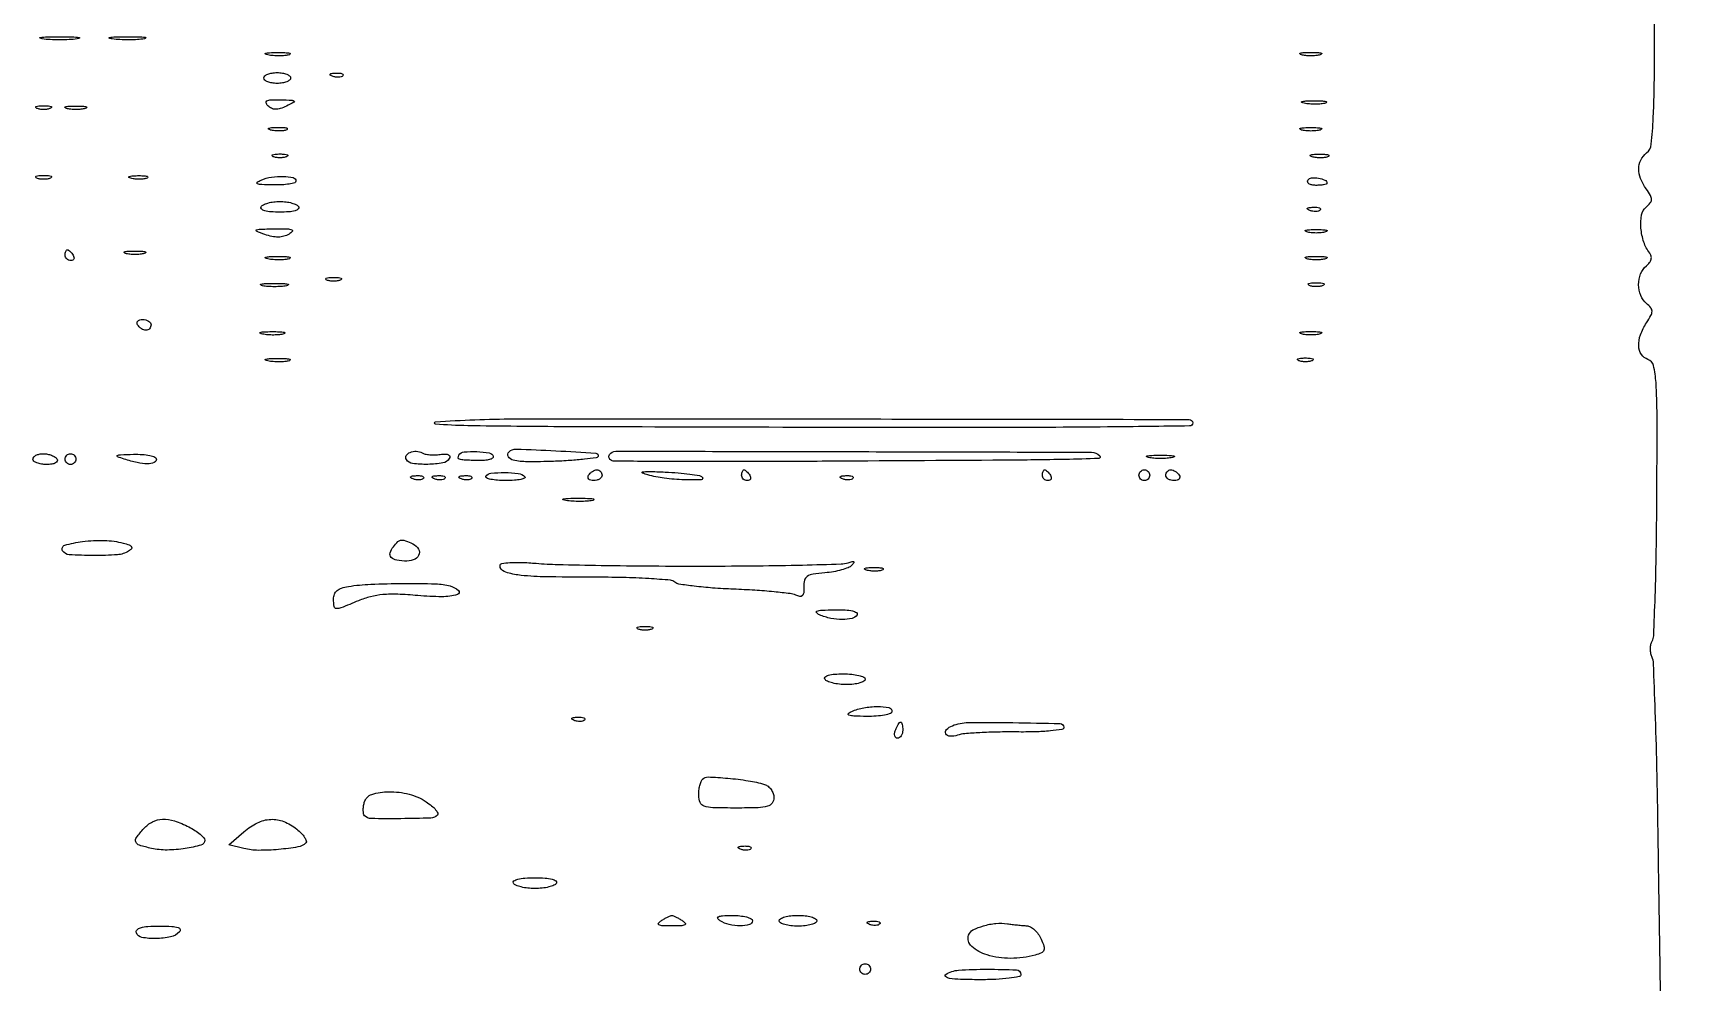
# Model space of a CAD drawing. Extents: x 0 to 1897, y 0 to 3427.
# Drawn here: x 1535 to 1841.2, y 2229.6 to 2406.4 of the extents above; entities that cross this region are included whole.
import ezdxf

# ---------------------------------------------------------------- set-up
doc = ezdxf.new("R2010")
doc.units = 0
doc.header["$MEASUREMENT"] = 0

msp = doc.modelspace()

# ---------------------------------------------------------------- linework, layer by layer
msp.add_lwpolyline([(1838.228815, 2222.618777, -0.000279), (1838.04835, 2233.228125, -0.000292), (1837.853365, 2245.516388, -0.000278), (1837.669515, 2258, 0.002091), (1837.452713, 2269.812577, 0.003209), (1837.156511, 2280.040621, 0.001098), (1836.824915, 2288.863314, 0.088745), (1836.530043, 2290.202113, -0.055387), (1836.314599, 2290.942533, -0.046408), (1836.249401, 2291.758364, -0.048456), (1836.333854, 2292.524144, -0.086943), (1836.567853, 2293.109788, 0.129466), (1836.871854, 2294.10638, 0.001361), (1837.133648, 2301.405194, 0.00423), (1837.34219, 2309.856511, 0.002723), (1837.447683, 2319.656552, 0.0014), (1837.486638, 2335.12855, 0.015892), (1837.29052, 2341.242998, 0.039564), (1836.831387, 2344.433343, 0.266409), (1835.791218, 2345.566265, -0.172551), (1834.575832, 2346.488421, -0.135994), (1834.069053, 2348.072329, -0.097695), (1834.393846, 2350.144986, -0.057521), (1835.52253, 2352.394041, 0.01968), (1836.345748, 2353.765244, 0.125993), (1836.545059, 2354.543648, 0.174765), (1836.311292, 2355.192025, 0.046534), (1835.52253, 2355.981302, -0.126478), (1834.438189, 2357.479643, -0.093617), (1834.054054, 2359.49723, -0.093716), (1834.432385, 2361.514018, -0.127115), (1835.512331, 2363.010234, 0.057512), (1836.085475, 2363.609436, 0.098933), (1836.385465, 2364.228796, 0.119945), (1836.39454, 2364.830525, 0.113663), (1836.127804, 2365.382679, -0.089807), (1835.01902, 2367.425658, -0.059483), (1834.489315, 2370.048409, -0.062594), (1834.598462, 2372.495953, -0.178997), (1835.437165, 2373.947852, 0.044177), (1836.223557, 2374.727389, 0.173803), (1836.458545, 2375.356814, 0.134255), (1836.267972, 2376.091597, 0.022587), (1835.481623, 2377.329699, -0.056273), (1834.41433, 2379.289955, -0.098942), (1834.069089, 2381.095665, -0.116849), (1834.460335, 2382.687732, -0.10146), (1835.537437, 2384.03107, 0.194772), (1836.411472, 2385.6566, 0.015869), (1836.790171, 2390.572589, 0.010467), (1836.992345, 2398.920848, 0.001422), (1836.999943, 2416.403515, -0.000198)], format="xyb")
for points in [[(1543.25, 2405.276604, -0.019375), (1541.770235, 2405.150935, -0.011494), (1540, 2405.110234, -0.011494), (1538.229765, 2405.150935, -0.019375), (1536.75, 2405.276604, -0.108536), (1536.333801, 2405.423685, -0.707215), (1536.364063, 2405.56145, -0.025693), (1537.670434, 2405.655793, -0.005179), (1540, 2405.679926, -0.005179), (1542.329566, 2405.655793, -0.025693), (1543.635937, 2405.56145, -0.707215), (1543.666199, 2405.423685, -0.108536)], [(1555.767909, 2405.285474, -0.024559), (1554.487453, 2405.154945, -0.012695), (1552.878422, 2405.111345, -0.01259), (1551.218327, 2405.150328, -0.018638), (1549.767909, 2405.275269, -0.069146), (1549.205163, 2405.425738, -0.756877), (1549.222448, 2405.564056, -0.031761), (1550.352754, 2405.662864, -0.005499), (1552.5, 2405.690131, -0.005888), (1554.655786, 2405.668409, -0.025342), (1555.934948, 2405.575472, -0.556092), (1556.000181, 2405.434198, -0.212532)], [(1582.761659, 2402.31292, -0.041951), (1581.934218, 2402.169017, -0.020826), (1580.869594, 2402.119272, -0.020511), (1579.754739, 2402.159391, -0.028254), (1578.761659, 2402.292739, -0.082665), (1578.319562, 2402.45659, -0.67161), (1578.339362, 2402.605813, -0.053901), (1579.071102, 2402.715166, -0.008901), (1580.5, 2402.747817, -0.009782), (1581.938425, 2402.726931, -0.038992), (1582.814362, 2402.62839, -0.417468), (1582.916221, 2402.476221, -0.285845)], [(1774.75, 2402.310674, -0.039571), (1773.952734, 2402.168469, -0.024357), (1773, 2402.122029, -0.024357), (1772.047266, 2402.168469, -0.039571), (1771.25, 2402.310674, -0.161593), (1770.99086, 2402.478988, -0.542911), (1771.042187, 2402.633659, -0.052887), (1771.748017, 2402.740287, -0.011065), (1773, 2402.767997, -0.011065), (1774.251983, 2402.740287, -0.052887), (1774.957813, 2402.633659, -0.542911), (1775.00914, 2402.478988, -0.161593)], [(1583, 2398, -0.226478), (1582.817169, 2397.617064, -0.074992), (1582.265625, 2397.29375, -0.057076), (1581.457356, 2397.073116, -0.038131), (1580.5, 2397, -0.038131), (1579.542644, 2397.073116, -0.057076), (1578.734375, 2397.29375, -0.074992), (1578.182831, 2397.617064, -0.226478), (1578, 2398, -0.226478), (1578.182831, 2398.382936, -0.074992), (1578.734375, 2398.70625, -0.057076), (1579.542644, 2398.926884, -0.038131), (1580.5, 2399, -0.038131), (1581.457356, 2398.926884, -0.057076), (1582.265625, 2398.70625, -0.074992), (1582.817169, 2398.382936, -0.226478)], [(1592.729167, 2398.395833, -0.126455), (1592.402231, 2398.202593, -0.060344), (1591.916927, 2398.123424, -0.05415), (1591.359369, 2398.160852, -0.051402), (1590.8125, 2398.316886, -0.054073), (1590.395823, 2398.538436, -0.470617), (1590.37858, 2398.720685, -0.168741), (1590.670344, 2398.862007, -0.018894), (1591.416667, 2398.921053, -0.028489), (1592.112848, 2398.910055, -0.077125), (1592.592839, 2398.799335, -0.208169), (1592.77538, 2398.614691, -0.296942)], [(1538.25, 2392.337719, -0.057986), (1537.679992, 2392.181385, -0.037979), (1537, 2392.12966, -0.037979), (1536.320008, 2392.181385, -0.057986), (1535.75, 2392.337719, -0.174857), (1535.540618, 2392.525001, -0.447206), (1535.601562, 2392.693942, -0.078554), (1536.10856, 2392.810911, -0.017491), (1537, 2392.842105, -0.017491), (1537.89144, 2392.810911, -0.078554), (1538.398438, 2392.693942, -0.447206), (1538.459382, 2392.525001, -0.174857)], [(1544.75, 2392.310674, -0.039571), (1543.952734, 2392.168469, -0.024357), (1543, 2392.122029, -0.024357), (1542.047266, 2392.168469, -0.039571), (1541.25, 2392.310674, -0.161593), (1540.99086, 2392.478988, -0.542911), (1541.042187, 2392.633659, -0.052887), (1541.748017, 2392.740287, -0.011065), (1543, 2392.767997, -0.011065), (1544.251983, 2392.740287, -0.052887), (1544.957813, 2392.633659, -0.542911), (1545.00914, 2392.478988, -0.161593)], [(1582.217373, 2392.764947, -0.033133), (1581.068984, 2392.302648, -0.08422), (1580.183143, 2392.17019, -0.109136), (1579.445942, 2392.348274, -0.082929), (1578.767373, 2392.832627, -0.118227), (1578.434861, 2393.374923, -0.375409), (1578.588838, 2393.735506, -0.104506), (1579.346139, 2393.921391, -0.013015), (1581.05, 2393.93232, -0.003356), (1583.280154, 2393.873593, -0.19034), (1583.65256, 2393.71208, -0.505637), (1583.615545, 2393.468641, -0.008664)], [(1775.761659, 2393.31292, -0.041951), (1774.934218, 2393.169017, -0.020826), (1773.869594, 2393.119272, -0.020511), (1772.754739, 2393.159391, -0.028254), (1771.761659, 2393.292739, -0.082665), (1771.319562, 2393.45659, -0.67161), (1771.339362, 2393.605813, -0.053901), (1772.071102, 2393.715166, -0.008901), (1773.5, 2393.747817, -0.009782), (1774.938425, 2393.726931, -0.038992), (1775.814362, 2393.62839, -0.417468), (1775.916221, 2393.476221, -0.285845)], [(1582.269032, 2388.344063, -0.06278), (1581.671085, 2388.185595, -0.030339), (1580.880008, 2388.127736, -0.029507), (1580.036634, 2388.167106, -0.037336), (1579.269032, 2388.307009, -0.087174), (1578.883358, 2388.48334, -0.597527), (1578.900903, 2388.643467, -0.080377), (1579.431793, 2388.764444, -0.012823), (1580.5, 2388.805051, -0.014395), (1581.580113, 2388.787295, -0.052471), (1582.257153, 2388.684921, -0.333666), (1582.386009, 2388.52287, -0.31318)], [(1774.75, 2388.310674, -0.039571), (1773.952734, 2388.168469, -0.024357), (1773, 2388.122029, -0.024357), (1772.047266, 2388.168469, -0.039571), (1771.25, 2388.310674, -0.161593), (1770.99086, 2388.478988, -0.542911), (1771.042187, 2388.633659, -0.052887), (1771.748017, 2388.740287, -0.011065), (1773, 2388.767997, -0.011065), (1774.251983, 2388.740287, -0.052887), (1774.957813, 2388.633659, -0.542911), (1775.00914, 2388.478988, -0.161593)], [(1582.25, 2383.337719, -0.057986), (1581.679992, 2383.181385, -0.037979), (1581, 2383.12966, -0.037979), (1580.320008, 2383.181385, -0.057986), (1579.75, 2383.337719, -0.174857), (1579.540618, 2383.525001, -0.447206), (1579.601562, 2383.693942, -0.078554), (1580.10856, 2383.810911, -0.017491), (1581, 2383.842105, -0.017491), (1581.89144, 2383.810911, -0.078554), (1582.398438, 2383.693942, -0.447206), (1582.459382, 2383.525001, -0.174857)], [(1776.269032, 2383.344063, -0.06278), (1775.671085, 2383.185595, -0.030339), (1774.880008, 2383.127736, -0.029507), (1774.036634, 2383.167106, -0.037336), (1773.269032, 2383.307009, -0.087174), (1772.883358, 2383.48334, -0.597527), (1772.900903, 2383.643467, -0.080377), (1773.431793, 2383.764444, -0.012823), (1774.5, 2383.805051, -0.014395), (1775.580113, 2383.787295, -0.052471), (1776.257153, 2383.684921, -0.333666), (1776.386009, 2383.52287, -0.31318)], [(1538.25, 2379.337719, -0.057986), (1537.679992, 2379.181385, -0.037979), (1537, 2379.12966, -0.037979), (1536.320008, 2379.181385, -0.057986), (1535.75, 2379.337719, -0.174857), (1535.540618, 2379.525001, -0.447206), (1535.601562, 2379.693942, -0.078554), (1536.10856, 2379.810911, -0.017491), (1537, 2379.842105, -0.017491), (1537.89144, 2379.810911, -0.078554), (1538.398438, 2379.693942, -0.447206), (1538.459382, 2379.525001, -0.174857)], [(1556.269032, 2379.344063, -0.06278), (1555.671085, 2379.185595, -0.030339), (1554.880008, 2379.127736, -0.029507), (1554.036634, 2379.167106, -0.037336), (1553.269032, 2379.307009, -0.087174), (1552.883358, 2379.48334, -0.597527), (1552.900903, 2379.643467, -0.080377), (1553.431793, 2379.764444, -0.012823), (1554.5, 2379.805051, -0.014395), (1555.580113, 2379.787295, -0.052471), (1556.257153, 2379.684921, -0.333666), (1556.386009, 2379.52287, -0.31318)], [(1584, 2378.781892, -0.335218), (1583.772042, 2378.480085, -0.027786), (1582.751563, 2378.250327, -0.02831), (1581.379204, 2378.099738, -0.017308), (1579.75, 2378.070285, -0.006713), (1577.61005, 2378.134423, -0.085697), (1576.828182, 2378.304643, -0.583847), (1576.792904, 2378.57758, -0.061023), (1577.5, 2378.98293, -0.061071), (1579.442602, 2379.534475, -0.046426), (1581.653503, 2379.67143, -0.049097), (1583.481207, 2379.434276, -0.349144)], [(1776, 2378.393011, -0.327354), (1775.887487, 2378.239576, -0.029196), (1775.395164, 2378.115447, -0.029198), (1774.730252, 2378.028365, -0.017964), (1773.940983, 2378, -0.045552), (1773.193244, 2378.068264, -0.099152), (1772.660421, 2378.280921, -0.177225), (1772.42542, 2378.594852, -0.214542), (1772.473008, 2378.956326, -0.231296), (1773.155087, 2379.386452, -0.0667), (1774.436609, 2379.354182, -0.069655), (1775.618601, 2378.991831, -0.291414)], [(1584.5, 2374, -0.372961), (1584.434772, 2373.596805, -0.104919), (1583.824194, 2373.273189, -0.050431), (1582.655839, 2373.063572, -0.019189), (1581, 2373, -0.019189), (1579.344161, 2373.063572, -0.050431), (1578.175806, 2373.273189, -0.104919), (1577.565228, 2373.596805, -0.372961), (1577.5, 2374, -0.144823), (1577.931076, 2374.385448, -0.04093), (1578.783064, 2374.70625, -0.037579), (1579.85147, 2374.926362, -0.032024), (1581, 2375, -0.032024), (1582.14853, 2374.926362, -0.037579), (1583.216936, 2374.70625, -0.04093), (1584.068924, 2374.385448, -0.144823)], [(1774.729167, 2373.395833, -0.126455), (1774.402231, 2373.202593, -0.060344), (1773.916927, 2373.123424, -0.05415), (1773.359369, 2373.160852, -0.051402), (1772.8125, 2373.316886, -0.054073), (1772.395823, 2373.538436, -0.470617), (1772.37858, 2373.720685, -0.168741), (1772.670344, 2373.862007, -0.018894), (1773.416667, 2373.921053, -0.028489), (1774.112848, 2373.910055, -0.077125), (1774.592839, 2373.799335, -0.208169), (1774.77538, 2373.614691, -0.296942)], [(1582.712324, 2368.898817, -0.067788), (1581.755926, 2368.503801, -0.061459), (1580.695817, 2368.361376, -0.054337), (1579.518481, 2368.476865, -0.036071), (1578.212324, 2368.850278, -0.009724), (1576.62569, 2369.465706, -0.621764), (1576.609756, 2369.696962, -0.127288), (1577.139302, 2369.84571, -0.00246), (1580, 2369.890644, -0.006876), (1582.35013, 2369.883672, -0.083657), (1583.2328, 2369.719728, -0.525139), (1583.3158, 2369.398846, -0.082624)], [(1775.75, 2369.310674, -0.039571), (1774.952734, 2369.168469, -0.024357), (1774, 2369.122029, -0.024357), (1773.047266, 2369.168469, -0.039571), (1772.25, 2369.310674, -0.161593), (1771.99086, 2369.478988, -0.542911), (1772.042187, 2369.633659, -0.052887), (1772.748017, 2369.740287, -0.011065), (1774, 2369.767997, -0.011065), (1775.251983, 2369.740287, -0.052887), (1775.957813, 2369.633659, -0.542911), (1776.00914, 2369.478988, -0.161593)], [(1542.5, 2365, -0.082592), (1542.656512, 2364.6179, -0.161196), (1542.6254, 2364.29375, -0.182303), (1542.413961, 2364.078288, -0.108972), (1542.059017, 2364, -0.093332), (1541.654762, 2364.076123, -0.09642), (1541.311086, 2364.29375, -0.099167), (1541.081062, 2364.618444, -0.105053), (1541, 2365, -0.042167), (1541.032345, 2365.382849, -0.061769), (1541.129539, 2365.70625, -0.081139), (1541.272352, 2365.92554, -0.210953), (1541.440983, 2366, -0.151918), (1541.65171, 2365.934461, -0.038439), (1541.933975, 2365.70625, -0.035638), (1542.231006, 2365.382774, -0.029505)], [(1555.75, 2365.310674, -0.039571), (1554.952734, 2365.168469, -0.024357), (1554, 2365.122029, -0.024357), (1553.047266, 2365.168469, -0.039571), (1552.25, 2365.310674, -0.161593), (1551.99086, 2365.478988, -0.542911), (1552.042187, 2365.633659, -0.052887), (1552.748017, 2365.740287, -0.011065), (1554, 2365.767997, -0.011065), (1555.251983, 2365.740287, -0.052887), (1555.957813, 2365.633659, -0.542911), (1556.00914, 2365.478988, -0.161593)], [(1582.761659, 2364.31292, -0.041951), (1581.934218, 2364.169017, -0.020826), (1580.869594, 2364.119272, -0.020511), (1579.754739, 2364.159391, -0.028254), (1578.761659, 2364.292739, -0.082665), (1578.319562, 2364.45659, -0.67161), (1578.339362, 2364.605813, -0.053901), (1579.071102, 2364.715166, -0.008901), (1580.5, 2364.747817, -0.009782), (1581.938425, 2364.726931, -0.038992), (1582.814362, 2364.62839, -0.417468), (1582.916221, 2364.476221, -0.285845)], [(1775.75, 2364.310674, -0.039571), (1774.952734, 2364.168469, -0.024357), (1774, 2364.122029, -0.024357), (1773.047266, 2364.168469, -0.039571), (1772.25, 2364.310674, -0.161593), (1771.99086, 2364.478988, -0.542911), (1772.042187, 2364.633659, -0.052887), (1772.748017, 2364.740287, -0.011065), (1774, 2364.767997, -0.011065), (1775.251983, 2364.740287, -0.052887), (1775.957813, 2364.633659, -0.542911), (1776.00914, 2364.478988, -0.161593)], [(1582.25, 2359.294267, -0.029693), (1581.225293, 2359.159351, -0.017887), (1580, 2359.115502, -0.017887), (1578.774707, 2359.159351, -0.029693), (1577.75, 2359.294267, -0.142433), (1577.439977, 2359.453014, -0.611425), (1577.482813, 2359.600334, -0.039503), (1578.38851, 2359.701569, -0.008087), (1580, 2359.727636, -0.008087), (1581.61149, 2359.701569, -0.039503), (1582.517187, 2359.600334, -0.611425), (1582.560023, 2359.453014, -0.142433)], [(1592.25, 2360.337719, -0.057986), (1591.679992, 2360.181385, -0.037979), (1591, 2360.12966, -0.037979), (1590.320008, 2360.181385, -0.057986), (1589.75, 2360.337719, -0.174857), (1589.540618, 2360.525001, -0.447206), (1589.601562, 2360.693942, -0.078554), (1590.10856, 2360.810911, -0.017491), (1591, 2360.842105, -0.017491), (1591.89144, 2360.810911, -0.078554), (1592.398438, 2360.693942, -0.447206), (1592.459382, 2360.525001, -0.174857)], [(1775.25, 2359.337719, -0.057986), (1774.679992, 2359.181385, -0.037979), (1774, 2359.12966, -0.037979), (1773.320008, 2359.181385, -0.057986), (1772.75, 2359.337719, -0.174857), (1772.540618, 2359.525001, -0.447206), (1772.601562, 2359.693942, -0.078554), (1773.10856, 2359.810911, -0.017491), (1774, 2359.842105, -0.017491), (1774.89144, 2359.810911, -0.078554), (1775.398438, 2359.693942, -0.447206), (1775.459382, 2359.525001, -0.174857)], [(1557, 2352, -0.092995), (1556.928382, 2351.618268, -0.096318), (1556.723586, 2351.29375, -0.099231), (1556.418051, 2351.076556, -0.105429), (1556.059017, 2351, -0.089642), (1555.653442, 2351.073302, -0.053229), (1555.2129, 2351.29375, -0.051032), (1554.806203, 2351.617485, -0.06081), (1554.5, 2352, -0.139169), (1554.392057, 2352.379648, -0.191142), (1554.521475, 2352.70625, -0.138808), (1554.889346, 2352.926733, -0.066118), (1555.440983, 2353, -0.062283), (1556.037096, 2352.925455, -0.080552), (1556.542039, 2352.70625, -0.097988), (1556.879982, 2352.381379, -0.153634)], [(1581.761659, 2350.31292, -0.041951), (1580.934218, 2350.169017, -0.020826), (1579.869594, 2350.119272, -0.020511), (1578.754739, 2350.159391, -0.028254), (1577.761659, 2350.292739, -0.082665), (1577.319562, 2350.45659, -0.67161), (1577.339362, 2350.605813, -0.053901), (1578.071102, 2350.715166, -0.008901), (1579.5, 2350.747817, -0.009782), (1580.938425, 2350.726931, -0.038992), (1581.814362, 2350.62839, -0.417468), (1581.916221, 2350.476221, -0.285845)], [(1774.75, 2350.310674, -0.039571), (1773.952734, 2350.168469, -0.024357), (1773, 2350.122029, -0.024357), (1772.047266, 2350.168469, -0.039571), (1771.25, 2350.310674, -0.161593), (1770.99086, 2350.478988, -0.542911), (1771.042187, 2350.633659, -0.052887), (1771.748017, 2350.740287, -0.011065), (1773, 2350.767997, -0.011065), (1774.251983, 2350.740287, -0.052887), (1774.957813, 2350.633659, -0.542911), (1775.00914, 2350.478988, -0.161593)], [(1582.761659, 2345.31292, -0.041951), (1581.934218, 2345.169017, -0.020826), (1580.869594, 2345.119272, -0.020511), (1579.754739, 2345.159391, -0.028254), (1578.761659, 2345.292739, -0.082665), (1578.319562, 2345.45659, -0.67161), (1578.339362, 2345.605813, -0.053901), (1579.071102, 2345.715166, -0.008901), (1580.5, 2345.747817, -0.009782), (1581.938425, 2345.726931, -0.038992), (1582.814362, 2345.62839, -0.417468), (1582.916221, 2345.476221, -0.285845)], [(1773.25, 2345.337719, -0.057986), (1772.679992, 2345.181385, -0.037979), (1772, 2345.12966, -0.037979), (1771.320008, 2345.181385, -0.057986), (1770.75, 2345.337719, -0.174857), (1770.540618, 2345.525001, -0.447206), (1770.601562, 2345.693942, -0.078554), (1771.10856, 2345.810911, -0.017491), (1772, 2345.842105, -0.017491), (1772.89144, 2345.810911, -0.078554), (1773.398438, 2345.693942, -0.447206), (1773.459382, 2345.525001, -0.174857)], [(1750.999898, 2333.75, -0.410367), (1750.430477, 2333.172884, -0.000696), (1735.149537, 2332.991138, -0.002657), (1713.093922, 2332.876753, -0.00048), (1672.086829, 2332.921356, -0.000441), (1634.342744, 2333.031931, -0.003109), (1615.978583, 2333.216118, -0.017795), (1609.997661, 2333.526402, -0.921533), (1610, 2333.930158, -0.0187), (1624.621809, 2334.492466, -0.00058), (1684.711197, 2334.485399, -0.000048), (1750.355559, 2334.3952, -0.413743)], [(1539.5, 2327, -0.253782), (1539.521766, 2326.615199, -0.1651), (1539.205217, 2326.287316, -0.083483), (1538.520664, 2326.068671, -0.035659), (1537.559017, 2326, -0.037227), (1536.579009, 2326.073066, -0.055981), (1535.751711, 2326.29375, -0.073461), (1535.186221, 2326.616918, -0.230178), (1535, 2327, -0.186414), (1535.147465, 2327.381787, -0.089706), (1535.570164, 2327.70625, -0.069539), (1536.198222, 2327.926216, -0.049547), (1536.940983, 2328, -0.046881), (1537.729296, 2327.925923, -0.046318), (1538.49335, 2327.70625, -0.050262), (1539.123976, 2327.383556, -0.111412)], [(1543, 2327, -0.099038), (1542.923658, 2326.618362, -0.097945), (1542.70625, 2326.29375, -0.097945), (1542.381638, 2326.076342, -0.099038), (1542, 2326, -0.099038), (1541.618362, 2326.076342, -0.097945), (1541.29375, 2326.29375, -0.097945), (1541.076342, 2326.618362, -0.099038), (1541, 2327, -0.099038), (1541.076342, 2327.381638, -0.097945), (1541.29375, 2327.70625, -0.097945), (1541.618362, 2327.923658, -0.099038), (1542, 2328, -0.099038), (1542.381638, 2327.923658, -0.097945), (1542.70625, 2327.70625, -0.097945), (1542.923658, 2327.381638, -0.099038)], [(1558, 2327, -0.3093), (1557.564677, 2326.3636, -0.092999), (1556.349526, 2326.135613, -0.053935), (1554.449724, 2326.341144, -0.023605), (1552, 2327, -0.016187), (1550.735889, 2327.450445, -0.645125), (1550.724675, 2327.673462, -0.109849), (1551.30588, 2327.825796, -0.003516), (1553.75, 2327.90032, -0.022189), (1555.378928, 2327.866237, -0.035881), (1556.751563, 2327.676969, -0.040923), (1557.739372, 2327.381597, -0.308909)], [(1610.862346, 2327.867142, -0.029378), (1611.837069, 2327.935327, -0.111383), (1612.430704, 2327.808332, -0.260327), (1612.646979, 2327.510983, -0.169874), (1612.553329, 2327.086288, -0.216483), (1611.364242, 2326.288688, -0.035763), (1608.545069, 2326.025879, -0.035519), (1605.723879, 2326.165788, -0.227997), (1604.552786, 2326.91459, -0.281018), (1604.548615, 2327.650289, -0.159537), (1605.245966, 2328.2523, -0.108877), (1606.41129, 2328.462968, -0.123286), (1607.5, 2328.145909, 0.084511), (1608.043671, 2327.941207, 0.027197), (1608.900189, 2327.823038, 0.026247), (1609.884564, 2327.793265, 0.02659)], [(1620.75, 2327.486553, -0.337589), (1620.627986, 2327.167402, -0.071394), (1620.045313, 2326.912811, -0.048279), (1619.132565, 2326.753399, -0.026685), (1618, 2326.727273, -0.003191), (1615.306475, 2326.826103, -0.057531), (1614.455258, 2326.961719, -0.321329), (1614.219498, 2327.255627, -0.153133), (1614.345606, 2327.750185, -0.235547), (1615.296184, 2328.338972, -0.033273), (1617.667646, 2328.399172, -0.032585), (1620.006212, 2328.149669, -0.28576)], [(1640.252397, 2327.509344, -0.273915), (1639.915401, 2327.242661, -0.005754), (1637.717304, 2326.970425, -0.011688), (1635.067712, 2326.735743, -0.007399), (1631.969991, 2326.580196, -0.009869), (1627.104078, 2326.504103, -0.051702), (1624.445861, 2326.790732, -0.216855), (1623.558424, 2327.448466, -0.334521), (1623.685562, 2328.352229, -0.207882), (1625.0032, 2328.871606, -0.004095), (1632.398741, 2328.556043, -0.003317), (1639.856484, 2328.126983, -0.505869)], [(1733.694121, 2327.639213, -0.654311), (1733.492578, 2327.124785, -0.004575), (1727.266151, 2326.941383, -0.003491), (1715.905101, 2326.790094, -0.000213), (1682, 2326.58981, -0.000933), (1667.184702, 2326.536272, -0.001511), (1654.584271, 2326.552331, -0.000205), (1643.381576, 2326.605053, -0.114219), (1642.733688, 2326.758508, -0.096802), (1642.474348, 2326.9569, -0.106586), (1642.319498, 2327.232181, -0.108978), (1642.293762, 2327.541787, -0.105238), (1642.399776, 2327.837834, -0.260382), (1643.554533, 2328.480382, -0.000124), (1687.920664, 2328.394861, -0.00015), (1732.14012, 2328.285428, -0.198192)], [(1747.25, 2327.294267, -0.029693), (1746.225293, 2327.159351, -0.017887), (1745, 2327.115502, -0.017887), (1743.774707, 2327.159351, -0.029693), (1742.75, 2327.294267, -0.142433), (1742.439977, 2327.453014, -0.611425), (1742.482813, 2327.600334, -0.039503), (1743.38851, 2327.701569, -0.008087), (1745, 2327.727636, -0.008087), (1746.61149, 2327.701569, -0.039503), (1747.517187, 2327.600334, -0.611425), (1747.560023, 2327.453014, -0.142433)], [(1626.614053, 2323.71928, -0.515459), (1626.567906, 2323.44465, -0.062611), (1625.88075, 2323.211289, -0.034567), (1624.680514, 2323.050439, -0.01603), (1623.10765, 2323, -0.017694), (1621.520511, 2323.056183, -0.034518), (1620.266983, 2323.232547, -0.049491), (1619.46736, 2323.48665, -0.45795), (1619.371233, 2323.79165, -0.233508), (1620.309847, 2324.378059, -0.027413), (1622.847179, 2324.491858, -0.029565), (1625.401885, 2324.315036, -0.16579)], [(1641, 2324, -0.153634), (1640.879982, 2323.618621, -0.097988), (1640.542039, 2323.29375, -0.080552), (1640.037096, 2323.074545, -0.062283), (1639.440983, 2323, -0.066118), (1638.889346, 2323.073267, -0.138808), (1638.521475, 2323.29375, -0.191142), (1638.392057, 2323.620352, -0.139169), (1638.5, 2324, -0.06081), (1638.806203, 2324.382515, -0.051032), (1639.2129, 2324.70625, -0.053229), (1639.653442, 2324.926698, -0.089642), (1640.059017, 2325, -0.105429), (1640.418051, 2324.923444, -0.099231), (1640.723586, 2324.70625, -0.096318), (1640.928382, 2324.381732, -0.092995)], [(1659.666141, 2323.667192, -0.653659), (1659.462268, 2323.145416, -0.019435), (1656.321461, 2323.140526, -0.021439), (1652.600188, 2323.439533, -0.035181), (1649.5, 2324.046642, -0.042665), (1648.523613, 2324.401937, -0.736796), (1648.552749, 2324.618933, -0.048489), (1649.697425, 2324.699686, -0.003822), (1652.749474, 2324.595519, -0.009495), (1655.19213, 2324.446944, -0.01342), (1657.359153, 2324.215105, -0.009525), (1659.136206, 2323.942044, -0.154687)], [(1668.5, 2324, -0.082592), (1668.656512, 2323.6179, -0.161196), (1668.6254, 2323.29375, -0.182303), (1668.413961, 2323.078288, -0.108972), (1668.059017, 2323, -0.093332), (1667.654762, 2323.076123, -0.09642), (1667.311086, 2323.29375, -0.099167), (1667.081062, 2323.618444, -0.105053), (1667, 2324, -0.042167), (1667.032345, 2324.382849, -0.061769), (1667.129539, 2324.70625, -0.081139), (1667.272352, 2324.92554, -0.210953), (1667.440983, 2325, -0.151918), (1667.65171, 2324.934461, -0.038439), (1667.933975, 2324.70625, -0.035638), (1668.231006, 2324.382774, -0.029505)], [(1724.5, 2324, -0.082592), (1724.656512, 2323.6179, -0.161196), (1724.6254, 2323.29375, -0.182303), (1724.413961, 2323.078288, -0.108972), (1724.059017, 2323, -0.093332), (1723.654762, 2323.076123, -0.09642), (1723.311086, 2323.29375, -0.099167), (1723.081062, 2323.618444, -0.105053), (1723, 2324, -0.042167), (1723.032345, 2324.382849, -0.061769), (1723.129539, 2324.70625, -0.081139), (1723.272352, 2324.92554, -0.210953), (1723.440983, 2325, -0.151918), (1723.65171, 2324.934461, -0.038439), (1723.933975, 2324.70625, -0.035638), (1724.231006, 2324.382774, -0.029505)], [(1743, 2324, -0.099038), (1742.923658, 2323.618362, -0.097945), (1742.70625, 2323.29375, -0.097945), (1742.381638, 2323.076342, -0.099038), (1742, 2323, -0.099038), (1741.618362, 2323.076342, -0.097945), (1741.29375, 2323.29375, -0.097945), (1741.076342, 2323.618362, -0.099038), (1741, 2324, -0.099038), (1741.076342, 2324.381638, -0.097945), (1741.29375, 2324.70625, -0.097945), (1741.618362, 2324.923658, -0.099038), (1742, 2325, -0.099038), (1742.381638, 2324.923658, -0.097945), (1742.70625, 2324.70625, -0.097945), (1742.923658, 2324.381638, -0.099038)], [(1748.5, 2324, -0.139169), (1748.607943, 2323.620352, -0.191142), (1748.478525, 2323.29375, -0.138808), (1748.110654, 2323.073267, -0.066118), (1747.559017, 2323, -0.062283), (1746.962904, 2323.074545, -0.080552), (1746.457961, 2323.29375, -0.097988), (1746.120018, 2323.618621, -0.153634), (1746, 2324, -0.092995), (1746.071618, 2324.381732, -0.096318), (1746.276414, 2324.70625, -0.099231), (1746.581949, 2324.923444, -0.105429), (1746.940983, 2325, -0.089642), (1747.346558, 2324.926698, -0.053229), (1747.7871, 2324.70625, -0.051032), (1748.193797, 2324.382515, -0.06081)], [(1607.729167, 2323.395833, -0.126455), (1607.402231, 2323.202593, -0.060344), (1606.916927, 2323.123424, -0.05415), (1606.359369, 2323.160852, -0.051402), (1605.8125, 2323.316886, -0.054073), (1605.395823, 2323.538436, -0.470617), (1605.37858, 2323.720685, -0.168741), (1605.670344, 2323.862007, -0.018894), (1606.416667, 2323.921053, -0.028489), (1607.112848, 2323.910055, -0.077125), (1607.592839, 2323.799335, -0.208169), (1607.77538, 2323.614691, -0.296942)], [(1611.729167, 2323.395833, -0.126455), (1611.402231, 2323.202593, -0.060344), (1610.916927, 2323.123424, -0.05415), (1610.359369, 2323.160852, -0.051402), (1609.8125, 2323.316886, -0.054073), (1609.395823, 2323.538436, -0.470617), (1609.37858, 2323.720685, -0.168741), (1609.670344, 2323.862007, -0.018894), (1610.416667, 2323.921053, -0.028489), (1611.112848, 2323.910055, -0.077125), (1611.592839, 2323.799335, -0.208169), (1611.77538, 2323.614691, -0.296942)], [(1616.729167, 2323.395833, -0.126455), (1616.402231, 2323.202593, -0.060344), (1615.916927, 2323.123424, -0.05415), (1615.359369, 2323.160852, -0.051402), (1614.8125, 2323.316886, -0.054073), (1614.395823, 2323.538436, -0.470617), (1614.37858, 2323.720685, -0.168741), (1614.670344, 2323.862007, -0.018894), (1615.416667, 2323.921053, -0.028489), (1616.112848, 2323.910055, -0.077125), (1616.592839, 2323.799335, -0.208169), (1616.77538, 2323.614691, -0.296942)], [(1687.729167, 2323.395833, -0.126455), (1687.402231, 2323.202593, -0.060344), (1686.916927, 2323.123424, -0.05415), (1686.359369, 2323.160852, -0.051402), (1685.8125, 2323.316886, -0.054073), (1685.395823, 2323.538436, -0.470617), (1685.37858, 2323.720685, -0.168741), (1685.670344, 2323.862007, -0.018894), (1686.416667, 2323.921053, -0.028489), (1687.112848, 2323.910055, -0.077125), (1687.592839, 2323.799335, -0.208169), (1687.77538, 2323.614691, -0.296942)], [(1639.26375, 2319.296069, -0.031163), (1638.209518, 2319.160023, -0.015827), (1636.872547, 2319.114038, -0.015659), (1635.485188, 2319.153707, -0.022548), (1634.26375, 2319.282419, -0.075924), (1633.761725, 2319.438612, -0.720633), (1633.780601, 2319.581582, -0.040183), (1634.711719, 2319.684722, -0.006817), (1636.5, 2319.713986, -0.00738), (1638.29708, 2319.692368, -0.030832), (1639.374351, 2319.596853, -0.49082), (1639.455688, 2319.450815, -0.248898)], [(1551.834535, 2311.347608, -0.020744), (1552.938197, 2311.002454, -0.158605), (1553.362191, 2310.673953, -0.339894), (1553.341141, 2310.313, -0.073203), (1552.834535, 2309.876575, -0.124192), (1550.736156, 2309.1862, -0.018741), (1546.278947, 2309.037931, -0.014477), (1541.781806, 2309.187186, -0.243417), (1540.544186, 2309.928506, -0.495407), (1540.938975, 2310.957459, -0.039888), (1544.24216, 2311.643468, -0.037444), (1548.350211, 2311.849799, -0.059307)], [(1605.418213, 2311.393011, -0.125753), (1606.65921, 2310.513405, -0.234666), (1606.948705, 2309.345664, -0.223849), (1606.191337, 2308.366609, -0.118536), (1604.666667, 2308, -0.041013), (1602.766568, 2308.15612, -0.162665), (1601.745159, 2308.696298, -0.267829), (1601.538949, 2309.544633, -0.102305), (1602.131121, 2310.657991, -0.016303), (1602.992582, 2311.629707, -0.149315), (1603.477833, 2311.905247, -0.134953), (1604.055568, 2311.877322, -0.012457)], [(1660.313622, 2307.071085, 0.002213), (1669.944978, 2307.129435, 0.003339), (1678.333616, 2307.273415, 0.001325), (1685.523462, 2307.463925, 0.077188), (1686.813622, 2307.702978, -0.01634), (1687.580122, 2307.943956, -0.226489), (1687.858507, 2307.895156, -0.415704), (1687.891888, 2307.693264, -0.030687), (1687.5, 2307.214005, -0.11222), (1686.860358, 2306.775934, -0.026133), (1685.61875, 2306.357938, -0.025673), (1684.104639, 2306.017525, -0.022697), (1682.5, 2305.816826, 0.017932), (1680.289023, 2305.561655, 0.109725), (1679.224273, 2305.149487, 0.18497), (1678.716209, 2304.433403, 0.072101), (1678.584054, 2303.206691, -0.03146), (1678.55499, 2302.100306, -0.170335), (1678.310166, 2301.561645, -0.247437), (1677.847433, 2301.407457, -0.066896), (1677.084054, 2301.64116, 0.077512), (1676.007067, 2301.946151, 0.006053), (1673.027816, 2302.272614, 0.008138), (1669.44562, 2302.562553, 0.00613), (1665.5, 2302.768804, -0.008156), (1661.599701, 2302.988534, -0.011745), (1658.158437, 2303.320185, -0.007615), (1655.317574, 2303.705461, -0.155477), (1654.55, 2304.084334, 0.173851), (1653.735513, 2304.450738, 0.004546), (1649.702463, 2304.731023, 0.009064), (1644.899294, 2304.933678, 0.00601), (1639.381787, 2305, -0.004326), (1630.088536, 2305.080416, -0.026897), (1625.336459, 2305.418798, -0.059314), (1622.779193, 2306.053712, -0.311789), (1622, 2307.18179, -0.368035), (1622.323957, 2307.562293, -0.02495), (1623.849092, 2307.731207, -0.024404), (1625.985122, 2307.756021, -0.01138), (1628.75, 2307.590088, 0.014405), (1632.755057, 2307.374029, 0.002161), (1640.806189, 2307.206831, 0.002426), (1650.318519, 2307.09659, 0.002092)], [(1693.269032, 2306.344063, -0.06278), (1692.671085, 2306.185595, -0.030339), (1691.880008, 2306.127736, -0.029507), (1691.036634, 2306.167106, -0.037336), (1690.269032, 2306.307009, -0.087174), (1689.883358, 2306.48334, -0.597527), (1689.900903, 2306.643467, -0.080377), (1690.431793, 2306.764444, -0.012823), (1691.5, 2306.805051, -0.014395), (1692.580113, 2306.787295, -0.052471), (1693.257153, 2306.684921, -0.333666), (1693.386009, 2306.52287, -0.31318)], [(1612.738753, 2303.372655, -0.125099), (1614.24918, 2302.526251, -0.577596), (1614.066176, 2301.766756, -0.073531), (1611.188698, 2301.361304, -0.020892), (1606.664595, 2301.581316, 0.013241), (1602.961085, 2301.818255, 0.031169), (1600.193657, 2301.74931, 0.039185), (1597.876305, 2301.362118, 0.037992), (1595.622763, 2300.615741, -0.00364), (1592.370176, 2299.284452, -0.112943), (1591.514604, 2299.149639, -0.352317), (1591.103517, 2299.529639, -0.036817), (1591, 2300.933578, -0.095667), (1591.172013, 2301.824364, -0.121119), (1591.659421, 2302.503398, -0.096089), (1592.505706, 2302.982985, -0.043437), (1593.75, 2303.283746, -0.027225), (1597.91932, 2303.684846, -0.009198), (1604.020883, 2303.825675, -0.007363), (1610.016757, 2303.765458, -0.059344)], [(1688.5, 2298, -0.197571), (1687.558565, 2297.317753, -0.059316), (1685.765433, 2297.104281, -0.052296), (1683.608827, 2297.330464, -0.049255), (1681.5, 2298, -0.096524), (1680.919357, 2298.3958, -0.556475), (1680.989213, 2298.686834, -0.069498), (1681.951999, 2298.862881, -0.006867), (1684.309017, 2298.929715, -0.015584), (1686.280547, 2298.897081, -0.042672), (1687.660169, 2298.71249, -0.08628), (1688.40621, 2298.405446, -0.411581)], [(1650.25, 2295.337719, -0.057986), (1649.679992, 2295.181385, -0.037979), (1649, 2295.12966, -0.037979), (1648.320008, 2295.181385, -0.057986), (1647.75, 2295.337719, -0.174857), (1647.540618, 2295.525001, -0.447206), (1647.601562, 2295.693942, -0.078554), (1648.10856, 2295.810911, -0.017491), (1649, 2295.842105, -0.017491), (1649.89144, 2295.810911, -0.078554), (1650.398438, 2295.693942, -0.447206), (1650.459382, 2295.525001, -0.174857)], [(1690, 2286, -0.275259), (1689.770364, 2285.614478, -0.053437), (1688.989211, 2285.29375, -0.043243), (1687.877484, 2285.072564, -0.027497), (1686.559017, 2285, -0.026918), (1685.196361, 2285.073414, -0.033489), (1683.947275, 2285.29375, -0.035556), (1682.95866, 2285.613307, -0.159713), (1682.5, 2286, -0.369423), (1682.562569, 2286.402624, -0.106919), (1683.16126, 2286.726474, -0.051222), (1684.311372, 2286.936318, -0.019531), (1685.940983, 2287, -0.02325), (1687.496569, 2286.927625, -0.03716), (1688.807664, 2286.70625, -0.042932), (1689.746916, 2286.387294, -0.297764)], [(1637.729167, 2278.395833, -0.126455), (1637.402231, 2278.202593, -0.060344), (1636.916927, 2278.123424, -0.05415), (1636.359369, 2278.160852, -0.051402), (1635.8125, 2278.316886, -0.054073), (1635.395823, 2278.538436, -0.470617), (1635.37858, 2278.720685, -0.168741), (1635.670344, 2278.862007, -0.018894), (1636.416667, 2278.921053, -0.028489), (1637.112848, 2278.910055, -0.077125), (1637.592839, 2278.799335, -0.208169), (1637.77538, 2278.614691, -0.296942)], [(1695, 2280, -0.320305), (1694.72514, 2279.614959, -0.034411), (1693.604687, 2279.314396, -0.032203), (1692.070706, 2279.11556, -0.019831), (1690.25, 2279.070285, -0.006847), (1687.913556, 2279.136868, -0.071077), (1686.970453, 2279.312482, -0.560431), (1686.904706, 2279.602206, -0.091871), (1687.5, 2280, -0.057259), (1689.748583, 2280.674591, -0.044296), (1692.298276, 2280.90092, -0.046096), (1694.413863, 2280.705466, -0.361221)], [(1697, 2276.5, -0.062722), (1696.92777, 2275.926468, -0.08088), (1696.715469, 2275.440625, -0.098158), (1696.400789, 2275.115494, -0.152681), (1696.031385, 2275, -0.184534), (1695.710807, 2275.122486, -0.147206), (1695.516384, 2275.440625, -0.100118), (1695.488865, 2275.925634, -0.055937), (1695.638374, 2276.5, -0.02136), (1695.887494, 2277.074558, -0.030395), (1696.160341, 2277.559375, -0.030693), (1696.420671, 2277.912889, -0.222225), (1696.606989, 2278, -0.289661), (1696.758929, 2277.903916, -0.046727), (1696.884553, 2277.559375, -0.039339), (1696.971531, 2277.074824, -0.024748)], [(1727, 2277.034602, -0.371027), (1726.661662, 2276.641421, -0.012848), (1724.498473, 2276.371872, -0.017802), (1721.684737, 2276.195297, -0.009569), (1718.207028, 2276.167698, 0.007531), (1714.678675, 2276.154079, 0.008938), (1711.348677, 2276.031492, 0.007945), (1708.550653, 2275.833729, 0.055276), (1707.207028, 2275.565708, -0.083495), (1705.805035, 2275.367096, -0.268627), (1705.032208, 2275.841705, -0.336175), (1705.153371, 2276.625264, -0.096609), (1706.25, 2277.337719, -0.093198), (1709.16815, 2277.922178, -0.006604), (1717.506612, 2277.910516, -0.002978), (1726.323593, 2277.729189, -0.406468)], [(1671.25, 2266.394667, -0.092936), (1671.918762, 2266.047246, -0.072226), (1672.485938, 2265.453043, -0.071015), (1672.868662, 2264.710915, -0.083782), (1673, 2263.932612, -0.153313), (1672.678679, 2262.909321, -0.17498), (1671.84449, 2262.319022, -0.060651), (1670.077631, 2262.055196, -0.006768), (1666, 2262, -0.005866), (1661.617028, 2262.051419, -0.074711), (1660, 2262.333333, -0.216777), (1659.263352, 2263.017803, -0.09911), (1659, 2264.333333, -0.027975), (1659.05297, 2265.279325, -0.029885), (1659.211247, 2266.192497, -0.031294), (1659.441741, 2266.953933, -0.107635), (1659.71914, 2267.385807, -0.210093), (1660.752623, 2267.788126, -0.010705), (1664.430494, 2267.551179, -0.01794), (1668.240436, 2267.085512, -0.034085)], [(1608.258059, 2263.168136, -0.026868), (1609.266778, 2262.422288, -0.046121), (1610.007737, 2261.685489, -0.0631), (1610.40799, 2261.061044, -0.3174), (1610.341392, 2260.674725, -0.190159), (1609.090009, 2260.131478, -0.006282), (1603.553226, 2260.014225, -0.006193), (1598.009189, 2260.035147, -0.194716), (1596.775429, 2260.557905, -0.151482), (1596.594089, 2260.902249, -0.04103), (1596.530595, 2261.522415, -0.037599), (1596.57206, 2262.273509, -0.031377), (1596.725393, 2263.057905, -0.256785), (1598.117305, 2264.526824, -0.075152), (1601.297805, 2265.038719, -0.065181), (1605.06511, 2264.582087, -0.083232)], [(1564.04966, 2258.47432, -0.023141), (1565.179458, 2257.822144, -0.031048), (1566.133338, 2257.123913, -0.031926), (1566.822066, 2256.472212, -0.189518), (1567, 2256.019633, -0.333836), (1566.306153, 2255.096246, -0.032089), (1563.387275, 2254.450186, -0.036542), (1560.002153, 2254.176692, -0.056001), (1557.078175, 2254.48283, -0.020287), (1554.838986, 2255.070771, -0.230245), (1554.187654, 2255.677482, -0.256679), (1554.301197, 2256.5181, -0.024704), (1555.654988, 2258.171259, -0.09005), (1557.288847, 2259.427871, -0.110425), (1559.147258, 2259.914385, -0.088286), (1561.354746, 2259.603235, -0.040298)], [(1584.139216, 2258.08608, -0.029406), (1584.995582, 2257.304087, -0.048004), (1585.610467, 2256.537514, -0.063751), (1585.923803, 2255.89342, -0.284521), (1585.832587, 2255.502, -0.156175), (1584.370151, 2254.745089, -0.019395), (1580.771933, 2254.278435, -0.023791), (1577.014541, 2254.118231, -0.060461), (1574.310401, 2254.460045), (1571.5, 2255.167226), (1574.305764, 2257.583613, -0.06329), (1576.821657, 2259.248399, -0.102127), (1579.29853, 2259.893003, -0.10753), (1581.736766, 2259.491554, -0.076101)], [(1668.729167, 2254.395833, -0.126455), (1668.402231, 2254.202593, -0.060344), (1667.916927, 2254.123424, -0.05415), (1667.359369, 2254.160852, -0.051402), (1666.8125, 2254.316886, -0.054073), (1666.395823, 2254.538436, -0.470617), (1666.37858, 2254.720685, -0.168741), (1666.670344, 2254.862007, -0.018894), (1667.416667, 2254.921053, -0.028489), (1668.112848, 2254.910055, -0.077125), (1668.592839, 2254.799335, -0.208169), (1668.77538, 2254.614691, -0.296942)], [(1632.5, 2248, -0.158284), (1632.044084, 2247.61344, -0.036095), (1631.070061, 2247.29375, -0.033884), (1629.840047, 2247.073436, -0.02738), (1628.5, 2247, -0.02738), (1627.159953, 2247.073436, -0.033884), (1625.929939, 2247.29375, -0.036095), (1624.955916, 2247.61344, -0.158284), (1624.5, 2248, -0.400129), (1624.585927, 2248.407822, -0.089468), (1625.299254, 2248.729322, -0.044569), (1626.622046, 2248.937233, -0.016707), (1628.5, 2249, -0.016707), (1630.377954, 2248.937233, -0.044569), (1631.700746, 2248.729322, -0.089468), (1632.414073, 2248.407822, -0.400129)], [(1656, 2241, -0.089886), (1656.48113, 2240.549056, -0.470157), (1656.406005, 2240.242724, -0.10261), (1655.707612, 2240.066759, -0.010579), (1654, 2240.030626, -0.010579), (1652.292388, 2240.066759, -0.10261), (1651.593995, 2240.242724, -0.470157), (1651.51887, 2240.549056, -0.089886), (1652, 2241, -0.013918), (1652.610952, 2241.371141, -0.016688), (1653.20625, 2241.684621, -0.015515), (1653.719795, 2241.914138, -0.097625), (1654, 2241.969374, -0.097625), (1654.280205, 2241.914138, -0.015515), (1654.79375, 2241.684621, -0.016688), (1655.389048, 2241.371141, -0.013918)], [(1669, 2241, -0.337172), (1668.450002, 2240.277117, -0.067601), (1666.739083, 2240.044736, -0.058157), (1664.67551, 2240.285573, -0.08555), (1663, 2241, -0.110301), (1662.563166, 2241.443925, -0.457382), (1662.660575, 2241.758468, -0.091963), (1663.437031, 2241.939546, -0.010406), (1665.25, 2241.984687, -0.025197), (1666.687043, 2241.918105, -0.040047), (1667.898438, 2241.701752, -0.048007), (1668.757801, 2241.385402, -0.288131)], [(1681, 2241, -0.277684), (1680.767902, 2240.614308, -0.052312), (1679.971875, 2240.29375, -0.042582), (1678.841111, 2240.072542, -0.027026), (1677.5, 2240, -0.027026), (1676.158889, 2240.072542, -0.042582), (1675.028125, 2240.29375, -0.052312), (1674.232098, 2240.614308, -0.277684), (1674, 2241, -0.277684), (1674.232098, 2241.385692, -0.052312), (1675.028125, 2241.70625, -0.042582), (1676.158889, 2241.927458, -0.027026), (1677.5, 2242, -0.027026), (1678.841111, 2241.927458, -0.042582), (1679.971875, 2241.70625, -0.052312), (1680.767902, 2241.385692, -0.277684)], [(1562.30934, 2238.90934, -0.143825), (1560.658633, 2238.008183, -0.048586), (1557.910034, 2237.685343, -0.047909), (1555.297, 2237.884104, -0.271586), (1554.273222, 2238.75, -0.283172), (1554.394485, 2239.30927, -0.132051), (1555.0549, 2239.70766, -0.055863), (1556.401271, 2239.936845, -0.014251), (1558.616667, 2240, -0.011139), (1560.858645, 2239.950045, -0.060734), (1562.053569, 2239.75, -0.248067), (1562.424914, 2239.387382, -0.281169)], [(1692.729167, 2240.395833, -0.126455), (1692.402231, 2240.202593, -0.060344), (1691.916927, 2240.123424, -0.05415), (1691.359369, 2240.160852, -0.051402), (1690.8125, 2240.316886, -0.054073), (1690.395823, 2240.538436, -0.470617), (1690.37858, 2240.720685, -0.168741), (1690.670344, 2240.862007, -0.018894), (1691.416667, 2240.921053, -0.028489), (1692.112848, 2240.910055, -0.077125), (1692.592839, 2240.799335, -0.208169), (1692.77538, 2240.614691, -0.296942)], [(1720.089485, 2240.07431, -0.119782), (1720.777718, 2239.872567, -0.055426), (1721.533385, 2239.316595, -0.050376), (1722.236531, 2238.523062, -0.049261), (1722.772845, 2237.599205, -0.026167), (1723.308799, 2236.238442, -0.169779), (1723.299026, 2235.512853, -0.203013), (1722.843739, 2235.024528, -0.039469), (1721.683361, 2234.612859, -0.064106), (1717.079737, 2233.992327, -0.074571), (1712.711611, 2234.620905, -0.10865), (1709.849247, 2236.215376, -0.300554), (1709.279496, 2238.338488, -0.196222), (1710.086814, 2239.279131, -0.047383), (1712.03164, 2240.054362, -0.046459), (1714.356186, 2240.505667, -0.062308), (1716.5, 2240.450891, 0.006697), (1717.381744, 2240.329683, 0.004671), (1718.379411, 2240.215584, 0.004712), (1719.33837, 2240.124106, 0.009741)], [(1691, 2232, -0.099038), (1690.923658, 2231.618362, -0.097945), (1690.70625, 2231.29375, -0.097945), (1690.381638, 2231.076342, -0.099038), (1690, 2231, -0.099038), (1689.618362, 2231.076342, -0.097945), (1689.29375, 2231.29375, -0.097945), (1689.076342, 2231.618362, -0.099038), (1689, 2232, -0.099038), (1689.076342, 2232.381638, -0.097945), (1689.29375, 2232.70625, -0.097945), (1689.618362, 2232.923658, -0.099038), (1690, 2233, -0.099038), (1690.381638, 2232.923658, -0.097945), (1690.70625, 2232.70625, -0.097945), (1690.923658, 2232.381638, -0.099038)], [(1719, 2231, -0.357358), (1718.662514, 2230.588105, -0.017891), (1716.816328, 2230.286079, -0.021086), (1714.342919, 2230.077291, -0.011006), (1711.25, 2230.015313, -0.006921), (1707.746021, 2230.070742, -0.031662), (1705.720151, 2230.259616, -0.129657), (1704.979597, 2230.585136, -0.512959), (1705, 2231, -0.127532), (1707.372802, 2231.786425, -0.016588), (1712.74642, 2231.964747, -0.011369), (1718.196588, 2231.840803, -0.400956)]]:
    msp.add_lwpolyline(points, format="xyb", close=True)

doc.saveas('drawing.dxf')
